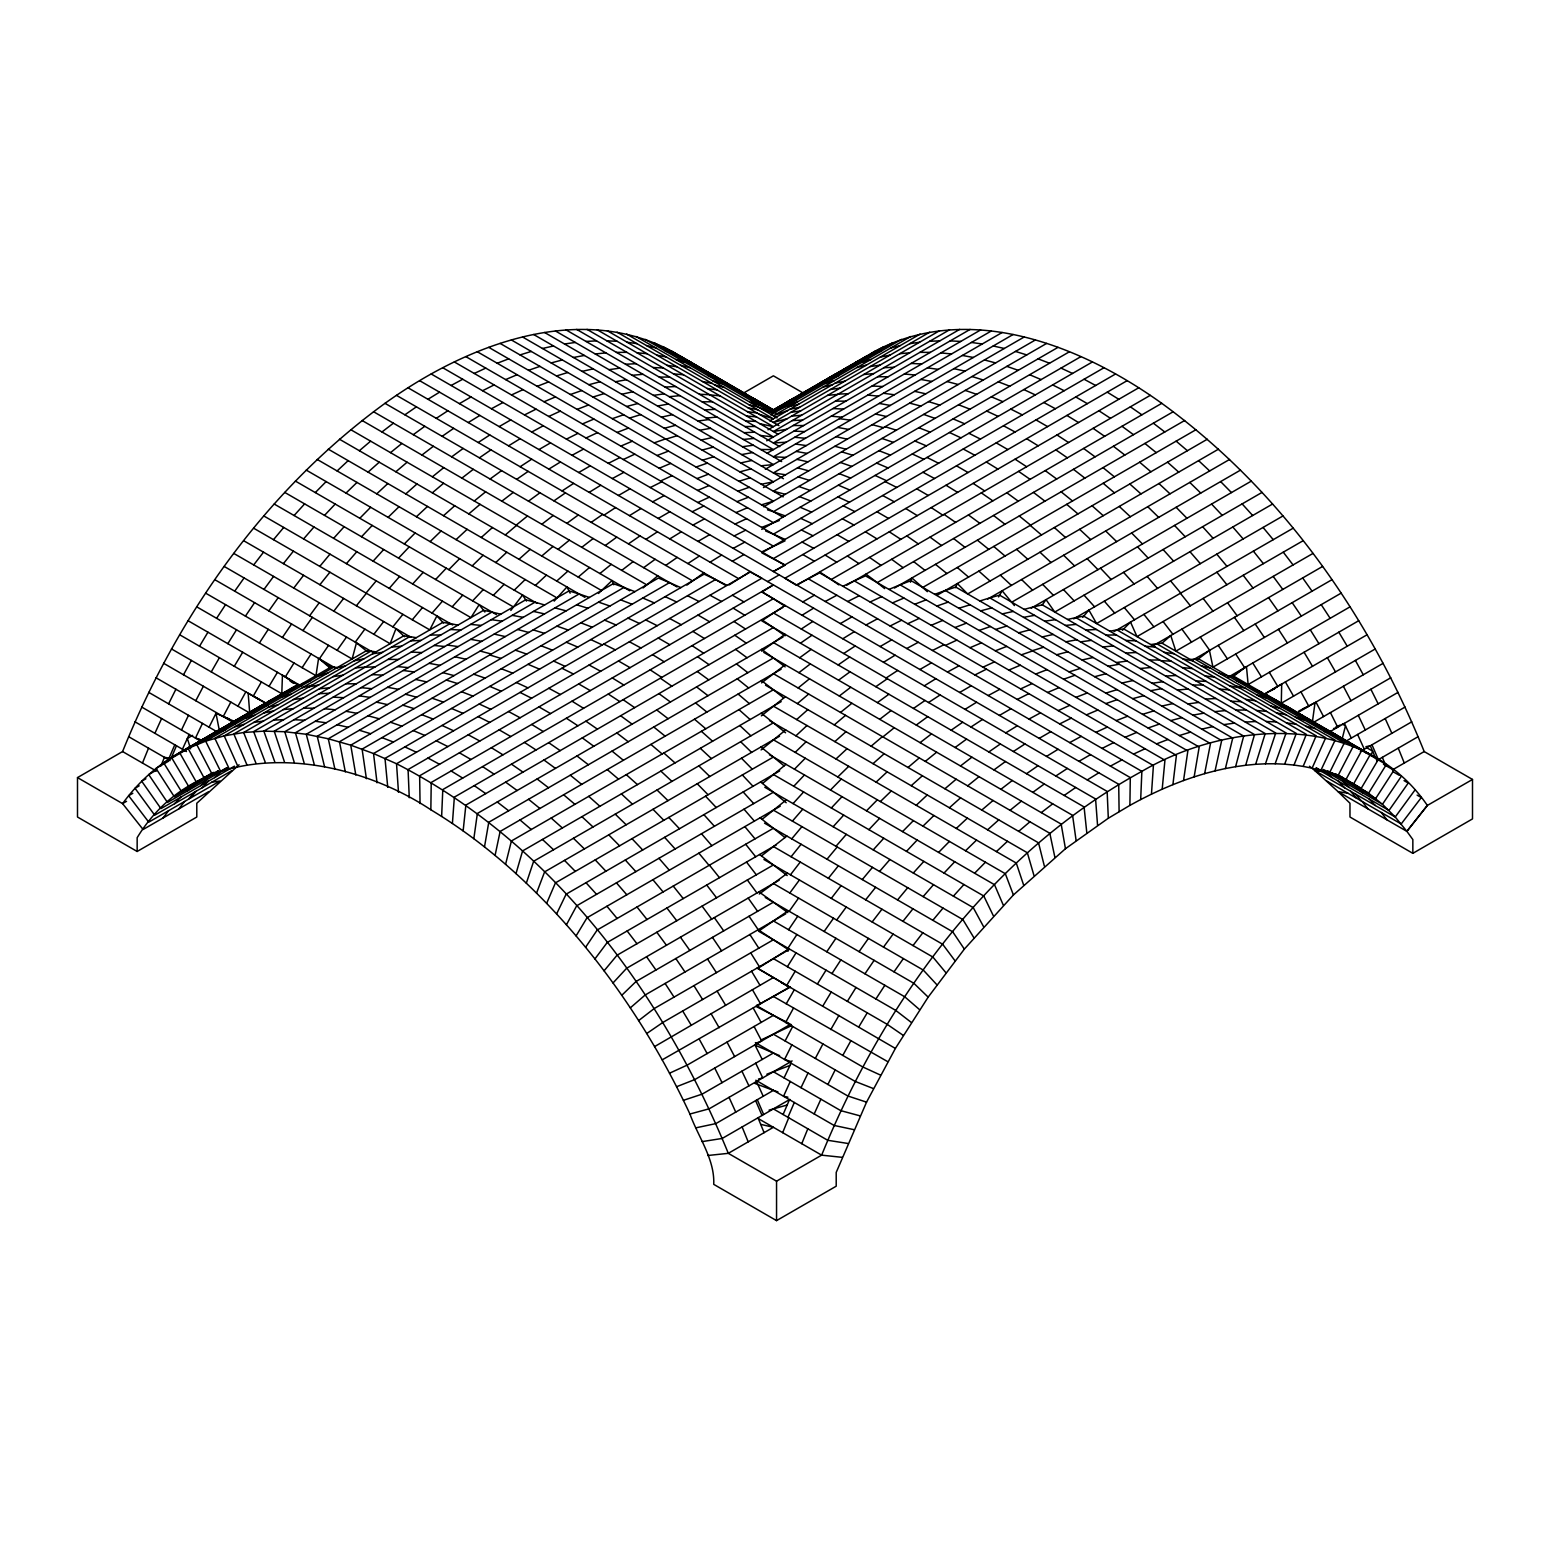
<?xml version="1.0" encoding="UTF-8"?>
<svg xmlns="http://www.w3.org/2000/svg" width="1550" height="1550" viewBox="0 0 1550 1550"><rect width="100%" height="100%" fill="white"/><g stroke="black" fill="none" stroke-linecap="round" stroke-linejoin="round"><path stroke-width="1.5" d="M430.842 809.778L431.229 782.459L773.392 584.912L761.806 592.023L1107.146 791.411L1108.308 818.245L1065.451 848.722L1013.409 894.97L964.352 949.104L928.159 997.134L895.377 1048.439L866.547 1102.147L836.206 1172.42L836.206 1186.196L776.55 1220.625L713.736 1184.355C714.841 1159.09 698.275 1137.138 689.924 1114.024C681.341 1095.618 672.08 1077.56 662.179 1059.851C642.339 1024.589 619.884 990.779 594.929 958.927C548.991 900.686 494.644 848.141 430.842 809.778C342.453 751.111 200.434 733.673 137.156 837.697L137.156 851.473L77.5 817.024L77.5 777.596L122.586 751.556C177.436 615.486 265.554 490.071 385.001 403.329C464.942 345.941 576.929 301.165 671.247 350.92L774.845 410.75M1108.308 818.245L1129.892 805.38L1130.299 777.596L431.229 373.996M1129.892 805.38L1140.684 799.548L1141.866 771.357C1229.944 719.646 1363.671 711.993 1427.356 805.438L1406.896 831.362L1412.844 839.558L1412.844 853.333L1472.5 818.904L1472.5 779.456L1424.198 751.556C1369.328 615.486 1281.23 490.071 1161.764 403.329C1081.822 345.941 969.835 301.165 875.537 350.92L773.392 409.897L789.57 401.101M441.634 816.404L442.796 789.57L773.392 598.707L784.978 606.244M1140.684 799.548L1151.456 794.162L1153.413 765.564L819.621 572.861L796.545 584.912M452.406 823.457L454.363 797.126L782.905 607.445M1151.456 794.162L1162.19 789.183L1164.941 760.236L854.263 580.863L842.871 586.268M463.14 830.877L465.872 805.089L773.392 627.556L785.036 635.849M1162.19 789.183L1172.904 784.649L1176.411 755.354L865.559 575.883L854.263 580.863M473.835 838.686L477.361 813.479L783.041 636.992M1172.904 784.649L1183.541 780.541L1187.842 750.956L900.066 584.815L888.983 589.407M1183.541 780.541L1194.139 776.879L1199.196 747.023L910.993 580.63L900.066 584.815M484.491 846.881L488.773 822.256L773.392 657.956L785.153 666.887M1194.139 776.879L1204.641 773.644L1210.473 743.574L945.326 590.492L934.708 594.328M495.07 855.445L500.127 831.439L781.103 669.232M1204.641 773.644L1215.064 770.873L1221.652 740.59L955.73 587.062L945.326 590.492M1215.064 770.873L1225.391 768.548L1232.715 738.11L989.83 597.874L979.852 600.993M505.571 864.357L511.403 840.991L773.392 689.75L783.622 697.887M1341.99 739.563L1345.478 725.846L1342.358 724.044M1225.391 768.548L1235.602 766.688L1243.681 736.095L999.576 595.161L989.83 597.874M1235.602 766.688L1245.696 765.274L1254.512 734.584L1033.404 606.922L1024.201 609.382M515.995 873.619L522.583 850.931L781.181 701.627M1245.696 765.274L1255.655 764.305L1265.207 733.557L1042.317 604.868L1033.404 606.922M1255.655 764.305L1265.478 763.801L1275.728 733.014L1075.855 617.617L1067.601 619.458M526.322 883.209L533.665 861.238L773.392 722.823L785.559 732.782M910.47 582.219L911.904 577.976L927.365 591.674M1265.478 763.801L1275.146 763.762L1286.112 732.976L1083.76 616.144L1075.855 617.617M1370.994 755.431L1372.603 751.13L1367.042 747.914M1275.146 763.762L1284.659 764.189L1296.304 733.421L1116.988 629.881L1109.858 631.218M536.533 893.129L544.612 871.875L779.553 736.231M1284.659 764.189L1293.979 765.061L1306.321 734.351L1123.731 628.951L1116.988 629.881M142.464 763.046L148.529 748.146M160.968 765.836L164.436 757.33L168.892 758.047M782.673 1132.663L788.737 1117.783M801.757 1143.687L807.821 1128.788M1293.979 765.061L1303.143 766.398L1316.124 735.785L1156.629 643.696L1150.817 644.567M168.407 759.636L174.782 744.794M171.004 758.493L176.468 745.763M546.627 903.379L555.442 882.861L773.392 757.039L784.067 765.855M783.099 1114.508L789.473 1099.686M787.942 1117.317L794.317 1102.476M788.001 951.235L789.066 948.813L757.698 968.479L895.377 1048.439M1303.143 766.398L1312.094 768.18L1325.734 737.703L1162.035 643.192L1156.629 643.696M154.903 733.305L161.607 718.541M182.454 749.212L189.158 734.448M790.248 1081.474L783.544 1096.257L787.923 1097.187M814.196 1113.946L820.899 1099.183M955.439 587.721L957.357 583.536L967.684 593.96L1218.474 449.171M181.486 730.011L188.48 715.325M202.469 723.385L195.455 738.091L199.737 739.234M784.048 1077.909L791.042 1063.203M801.001 1087.693L808.015 1073.007M556.605 913.919L566.137 894.176L779.689 770.893M168.601 703.836L175.906 689.246M209.056 727.202L216.361 712.613M791.856 1044.874L784.552 1059.464L790.81 1061.517M827.894 1084.477L835.198 1069.888M195.784 700.736L203.379 686.262M230.814 702.092L223.219 716.565L229.322 718.967M785.094 1040.961L792.689 1026.487M815.319 1058.418L822.914 1043.944M566.428 924.769L576.678 905.801L773.392 792.224L786.199 802.745M183.501 674.773L191.367 660.436M237.964 706.219L245.83 691.862M793.523 1008.081L785.637 1022.419L791.566 1025.151M842.793 1055.414L850.679 1041.077M1335.325 773.799L1353.634 783.854L1370.297 754.521L1264.316 693.877M211.265 671.906L219.403 657.704M261.388 681.942L253.231 696.144L258.966 699.186M786.218 1003.857L794.356 989.656M830.781 1029.587L838.938 1015.386M998.549 596.924L1002.133 590.763L1014.417 605.566M199.524 646.234L207.952 632.187M234.282 666.287L242.691 652.259M269.022 686.359L277.45 672.312M795.208 971.23L786.78 985.277L790.5 987.524M822.798 1006.066L831.226 992.039M858.816 1026.875L867.244 1012.828M576.096 935.89L587.043 917.736L780.231 806.194M227.831 643.657L236.511 629.804M293.996 662.993L285.336 676.866L294.267 683.007M787.381 966.716L796.041 952.863M817.373 984.037L826.034 970.164M847.366 1001.358L856.026 987.486M216.612 618.314L225.544 604.655M259.373 642.998L268.286 629.339M302.114 667.682L311.046 654.023M787.962 948.193L796.894 934.514M831.943 973.574L840.875 959.896M875.924 998.956L884.837 985.296M585.59 947.283L597.234 929.961L773.392 828.262L784.998 837.562M1401.219 776.434L1382.464 804.295L1395.233 817.005L1406.838 831.323L1427.356 805.438L1472.5 779.456M245.423 616.125L254.588 602.659M282.41 637.476L291.574 624.011M328.542 645.362L319.377 658.827L329.317 667.43M788.582 929.709L797.727 916.244M826.77 951.758L835.934 938.292M864.958 973.807L874.123 960.341M1042.065 605.217L1046.037 599.637L1054.775 612.056L1262.029 492.416M234.709 591.189L244.086 577.937M268.847 610.894L278.225 597.641M302.967 630.598L312.364 617.346M337.106 650.303L346.502 637.069M789.183 911.303L798.579 898.07M824.116 931.492L833.512 918.239M859.068 951.661L868.446 938.409M894.001 971.831L903.379 958.578M510.822 610.448L522.563 594.987L526.496 601.09M1414.918 790.074L1395.233 817.005L1314.846 770.602L1309.498 766.243M263.984 589.426L273.575 576.406M309.632 615.776L319.222 602.756M355.279 642.126L364.87 629.126M789.803 893.013L799.413 879.993M836.651 920.061L846.261 907.041M883.5 947.108L893.11 934.088M594.929 958.927L607.251 942.458L776.337 844.847M163.002 818.012L168.64 810.669M178.909 808.829L184.547 801.486M253.696 564.936L263.519 552.168M293.764 588.051L303.567 575.302M333.812 611.184L343.616 598.416M373.86 634.299L383.683 621.55M790.442 874.82L800.246 862.052M831.284 898.399L841.107 885.631M872.146 921.979L881.95 909.23M912.989 945.577L922.812 932.809M757.233 1004.962L756.051 1006.454L788.795 1023.213M283.398 563.638L293.415 551.141M319.881 584.718L329.898 572.221M356.384 605.779L366.381 593.282M392.867 626.859L402.884 614.362M791.081 856.762L801.098 844.266M828.359 878.288L838.376 865.791M865.636 899.814L875.653 887.317M902.933 921.339L912.931 908.823M604.074 970.823L617.074 955.207L773.392 864.958L787.187 875.556M273.517 539.671L283.728 527.446M319.784 566.37L329.976 554.144M366.032 593.069L376.224 580.863M412.281 619.787L422.472 607.561M791.721 838.86L801.931 826.634M827.002 859.223L837.194 846.998M862.265 879.586L872.476 867.361M897.547 899.949L907.738 887.724M932.829 920.312L943.02 908.087M1082.772 617.346L1088.875 610.08L1096.586 623.546L1282.935 515.976M188.519 799.18L194.467 792.224M190.204 798.211L196.153 791.236M554.164 601.109L566.932 586.946L570.148 593.166M303.606 538.935L313.972 527M346.425 563.658L356.791 551.722M389.244 588.38L399.609 576.445M432.062 613.102L442.428 601.167M792.399 821.132L802.764 809.197M835.973 846.281L846.339 834.365M879.548 871.449L889.933 859.514M923.141 896.617L933.507 884.682M294.093 515.511L304.633 503.886M333.618 538.334L344.158 526.709M373.143 561.158L383.683 549.533M412.668 583.982L423.208 572.357M452.193 606.806L462.733 595.161M793.058 803.597L803.597 791.972M833.144 826.731L843.684 815.106M873.231 849.884L883.771 838.24M913.299 873.018L923.839 861.393M953.386 896.152L963.926 884.527M613.025 982.952L626.665 968.227L779.127 880.206M324.512 515.375L335.207 504.06M361.537 536.746L372.233 525.431M398.563 558.116L409.258 546.801M435.589 579.506L446.284 568.191M472.614 600.877L483.309 589.562M793.755 786.276L804.45 774.961M831.323 807.976L842.018 796.661M868.891 829.657L879.586 818.361M906.479 851.357L917.154 840.042M944.047 873.057L954.722 861.742M174.588 803.694L180.827 797.126M202.139 787.788L208.378 781.239M1122.433 630.269L1130.512 622.073L1137.003 636.604L1303.143 540.698M315.309 492.571L326.139 481.585M359.813 518.262L370.644 507.276M404.317 543.953L415.148 532.967M448.822 569.644L459.633 558.659M493.307 595.336L504.137 584.35M794.452 769.207L805.283 758.221M830.49 789.996L841.321 779.011M866.508 810.805L877.339 799.819M902.546 831.614L913.376 820.628M938.583 852.423L949.414 841.437M974.621 873.212L985.432 862.226M598.474 593.456L612.056 580.533L613.742 584.757M239.049 764.789L196.792 803.249L196.792 817.024L137.156 851.473M346.037 493.074L356.984 482.418M388.081 517.351L399.048 506.695M430.125 541.628L441.091 530.972M472.188 565.905L483.135 555.249M514.232 590.182L525.198 579.545M795.169 752.37L806.136 741.733M837.775 776.976L848.722 766.32M880.361 801.563L891.327 790.926M922.967 826.15L933.914 815.513M965.553 850.756L976.519 840.1M621.783 995.294L636.062 981.479L773.392 902.197L787.826 912.601M200.725 785.656L207.235 779.495M214.636 777.616L221.166 771.454M337.106 470.948L348.169 460.641M376.766 493.83L387.829 483.542M416.407 516.731L427.49 506.443M456.068 539.632L467.151 529.325M495.729 562.514L506.792 552.226M535.389 585.416L546.452 575.127M795.886 735.824L806.969 725.536M835.993 758.977L847.075 748.689M876.099 782.13L887.162 771.822M916.205 805.283L927.268 794.976M956.292 828.436L967.374 818.129M996.398 851.589L1007.481 841.282M368.067 472.13L379.246 462.191M405.79 493.907L416.969 483.968M443.532 515.685L454.712 505.765M481.256 537.482L492.435 527.542M518.998 559.259L530.178 549.339M556.721 581.056L567.901 571.117M796.642 719.568L807.821 709.629M834.83 741.617L846.009 731.678M873.018 763.666L884.197 753.726M911.206 785.714L922.386 775.775M949.394 807.763L960.574 797.824M987.583 829.812L998.762 819.873M1161.764 643.444L1170.754 635.558L1175.849 651.155L1322.557 566.467M630.327 1007.849L645.226 994.945L785.85 913.744M643.056 587.954L657.781 575.825M359.368 450.721L370.624 441.149M395.831 471.781L407.108 462.21M432.314 492.842L443.591 483.271M468.798 513.903L480.074 504.331M505.281 534.963L516.557 525.392M541.764 556.024L553.021 546.452M578.227 577.084L589.504 567.513M797.378 703.603L808.654 694.051M834.268 724.896L845.544 715.344M871.139 746.189L882.415 736.618M908.009 767.482L919.286 757.911M944.899 788.776L956.176 779.204M981.77 810.069L993.046 800.498M1018.66 831.362L1029.936 821.791M187.356 790.965L194.176 785.23M762.561 783.447L786.024 764.324M761.089 749.929L785.695 729.934M762.212 819.233L786.412 799.761M390.522 452.639L401.876 443.455M432.392 476.819L443.746 467.635M474.281 500.999L485.634 491.815M516.15 525.159L527.504 515.995M558.039 549.339L569.393 540.175M599.908 573.519L611.262 564.355M761.341 715.868L785.424 696.706M798.134 687.967L809.488 678.803M840.526 712.438L851.88 703.274M882.899 736.909L894.253 727.725M925.292 761.379L936.646 752.196M967.665 785.85L979.019 776.666M1010.038 810.321L1021.392 801.137M761.554 855.833L786.896 836.07M761.534 682.911L785.23 664.795M638.639 1020.597L654.139 1008.604L773.392 939.765L788.621 949.84L662.819 1022.477L646.738 1033.521M1234.304 675.684L1244.65 667.682L1235.718 654.023M381.978 431.966L393.409 423.189M421.949 455.041L433.361 446.264M461.9 478.117L473.312 469.321M501.851 501.173L513.283 492.396M541.803 524.249L553.234 515.472M581.773 547.324L593.185 538.528M621.724 570.381L633.156 561.604M798.909 672.681L810.34 663.904M839.306 696.008L850.737 687.231M879.702 719.336L891.114 710.539M920.099 742.644L931.511 733.867M960.496 765.971L971.908 757.194M1000.893 789.299L1012.305 780.502M1041.29 812.607L1052.702 803.83M1198.363 658.924L1209.446 650.438L1212.952 667.159L1341.099 593.166M300.293 684.732L297.464 684.674L179.645 752.699C157.093 765.099 137.698 782.847 122.586 803.617L143.104 829.502L208.727 791.624M224.983 728.287L228.78 725.439M214.055 773.76L217.581 771.086M786.741 403.969L792.438 399.687M815.939 386.783L819.737 383.916M853.798 365.238L875.537 350.92M686.863 585.106L703.894 572.822M759.268 894.04L787.497 873.115M761.67 651.194L785.094 634.318M413.288 434.678L424.778 426.289M451.689 456.843L463.159 448.454M490.071 479.008L501.561 470.619M528.472 501.173L539.962 492.784M566.874 523.338L578.344 514.949M605.275 545.503L616.745 537.133M643.657 567.668L655.146 559.298M799.684 657.762L811.154 649.373M838.55 680.179L850.02 671.809M877.397 702.615L888.867 694.245M916.244 725.051L927.733 716.662M955.11 747.488L966.58 739.098M993.957 769.924L1005.446 761.534M1032.823 792.36L1044.293 783.971M404.879 414.799L416.407 406.836M442.137 436.325L453.666 428.343M479.415 457.831L490.924 449.868M516.673 479.338L528.182 471.374M553.931 500.863L565.459 492.881M591.189 522.369L602.717 514.406M628.447 543.876L639.976 535.913M665.706 565.401L677.234 557.419M800.459 643.192L811.987 635.229M838.143 664.95L849.652 656.967M875.808 686.689L887.336 678.726M913.493 708.447L925.001 700.484M951.158 730.205L962.686 722.222M988.842 751.944L1000.351 743.981M788.214 910.741L758.57 931.201L895.803 1010.445L911.303 1022.438M1026.507 773.702L1038.035 765.719M1064.191 795.441L1075.7 787.477M784.998 605.43L761.767 620.852L1084.07 806.93L1086.802 832.718M1232.444 676.052L1246.471 666.636L1248.138 684.538L1358.711 620.717M183.501 751.246L191.367 745.996M245.636 714.686L237.751 719.936L266.445 703.351M201.248 779.902L206.751 776.24M785.366 403.775L793.232 398.524M839.616 372.446L847.501 367.195M729.062 584.97L750.219 571.543M436.286 418.326L447.853 410.769M478.214 442.525L489.781 434.969M520.141 466.724L531.708 459.188M562.069 490.943L573.616 483.387M603.996 515.143L615.544 507.586M645.924 539.342L657.471 531.805M687.851 563.561L699.399 556.004M801.253 629.029L812.801 621.472M843.684 653.519L855.232 645.962M886.096 678.009L897.663 670.472M928.528 702.518L940.094 694.962M970.959 727.008L982.526 719.452M1013.39 751.498L1024.938 743.961M1055.821 776.007L1067.369 768.451M790.713 399.978L775.31 409.491L859.494 360.976M427.955 399.28L439.541 392.169M468.274 422.549L479.841 415.439M508.574 445.819L520.141 438.708M548.874 469.088L560.441 461.978M589.174 492.358L600.741 485.247M629.474 515.627L641.041 508.516M669.774 538.896L681.341 531.786M710.074 562.166L721.661 555.055M802.028 615.253L813.595 608.143M842.774 638.774L854.341 631.664M883.519 662.296L895.106 655.185M924.265 685.836L935.851 678.706M965.011 709.357L976.597 702.227M1005.756 732.879L1017.343 725.768M1046.502 756.4L1058.088 749.289M1087.267 779.921L1098.834 772.811M654.584 1046.599L773.392 977.546L789.57 987.118L662.179 1059.851M1272.182 689.711L1277.743 686.359L1269.314 672.312M1263.463 694.846L1281.695 684.073L1281.288 703.216L1375.276 648.946M211.265 734.526L219.403 729.74M252.941 710.442L261.097 705.657M785.928 402.748L794.065 397.963M827.603 378.665L835.76 373.879M459.42 403.639L470.987 396.955M499.177 426.599L510.764 419.914M538.954 449.558L550.521 442.874M578.712 472.517L590.298 465.833M742.644 393.564L773.392 375.817L804.121 393.564M192.626 735.378L187.356 738.439L190.592 748.805M618.469 495.477L630.056 488.793M773.605 409.839L867.38 355.706M298.627 684.538L179.645 752.699L196.307 782.033M770.583 412.067L883.946 346.599M161.743 763.917L235.658 721.137M892.626 342.763L773.392 411.603L797.688 401.76M168.582 761.186L156.027 768.432L174.278 796.719L218.376 771.241M337.319 667.546L333.812 667.159L205.666 741.152L188.054 748.379L204.154 778.003L214.094 772.268M770.776 414.896L901.538 339.392M156.666 770.001L148.722 774.593L167.477 802.454L227.714 767.676M910.702 336.505L773.392 415.787L787.826 410.459M145.894 778.798L141.709 781.2L160.948 808.616L234.476 766.165M376.03 651.852L370.915 651.155L224.208 735.863L205.666 741.152L220.565 771.28L226.843 767.657M769.73 420.922L920.099 334.103M139.209 785.831L135.024 788.252L154.709 815.184L231.919 770.602M929.709 332.184L773.392 422.433L787.187 418.694M132.816 793.309L128.631 795.712L148.761 822.139L220.023 781.006L211.827 782.188M416.272 637.689L409.762 636.604L243.641 732.511L224.208 735.863L237.847 766.339M767.986 429.776L939.513 330.751M126.557 801.311L122.586 803.617L77.5 777.596M949.53 329.821L773.392 431.52L786.644 429.292M457.889 625.134L450.178 623.546L263.849 731.135L243.641 732.511L255.963 763.22M766.688 440.82L959.721 329.375M970.087 329.414L773.392 442.99L786.199 442.196M212.757 772.597L188.713 786.489L171.488 757.485L265.069 703.371M213.764 772.675L181.369 791.391L163.622 762.736M500.747 614.207L491.989 612.056L284.754 731.716L263.849 731.135L274.796 761.941M766.901 453.356L980.627 329.956M218.531 770.796L212.234 774.419L196.734 744.523L330.809 667.12L333.812 667.159M658.246 518.436L669.813 511.752M991.322 330.983L773.392 456.804L785.85 457.386M544.631 604.965L535.021 602.194L306.261 734.254L284.754 731.716L294.287 762.484M765.332 469.224L1002.153 332.494M1013.099 334.509L773.392 472.905L785.559 474.765M589.407 597.447L579.099 593.96L328.29 738.769L306.261 734.254L314.34 764.847M763.452 487.533L1024.182 336.989M1035.361 339.973L773.392 491.214L785.327 494.295M698.004 541.396L709.59 534.711M634.861 591.654L623.991 587.431L350.746 745.182L328.29 738.769L334.877 769.033M763.685 506.792L1046.638 343.422M767.502 509.834L773.392 511.674L1057.991 347.355M680.799 587.624L669.542 582.626L373.531 753.533L350.746 745.182L355.822 775.039M761.728 529.403L1069.403 351.772M765.623 530.991L773.392 534.169L1080.892 356.636M732.375 561.236L743.961 554.551M727.047 585.377L715.558 579.545L396.529 763.743L373.531 753.533L377.037 782.808M1092.401 361.964L761.786 552.846L784.978 564.859M773.392 558.62L1103.968 367.757M1115.535 373.996L773.392 571.543L784.959 565.304L442.796 367.757M767.599 581.579L779.185 574.895M1127.121 380.68L784.959 578.227L796.526 585.357L1138.688 387.81M819.717 571.969L831.207 579.545L1150.236 395.366M802.822 601.904L814.389 595.219M846.688 585.241L1161.764 403.329M865.966 574.101L877.222 582.626L1173.234 411.719M894.466 588.031L1184.665 420.496M840.352 623.584L851.938 616.9M922.773 587.431L1196.019 429.679M937.595 594.948L1207.295 439.231M880.129 646.544L891.696 639.859M987.66 599.114L1229.557 459.459M1011.743 602.194L1240.504 470.115M919.886 669.503L931.472 662.819M1031.215 608.181L1251.334 481.101M1073.666 618.876L1272.55 504.041M959.663 692.462L971.23 685.778M1114.14 631.528L1293.126 528.201M999.421 715.422L1011.007 708.738M1153.045 645.769L1312.947 553.447M1039.178 738.381L1050.764 731.678M1192.996 659.932L1331.954 579.7M1078.955 761.321L1090.522 754.637M1228.259 677.156L1350.031 606.844M1261.487 695.737L1367.119 634.744M1271.291 690.544L1275.379 688.181M773.392 1015.347L687.27 1065.063L669.523 1073.22M1296.594 713.271L1383.162 663.303M790.713 1024.201L694.865 1079.536L676.594 1086.724M1390.757 677.776L1312.23 723.114L1315.039 702.615L1298.706 711.121M779.631 1055.647L773.392 1053.012L702.169 1094.126L683.414 1100.326M1329.474 731.968L1398.042 692.366M792.127 1060.936L709.164 1108.812L689.924 1114.024M1345.032 741.714L1405.056 707.052M777.945 1091.878L773.392 1090.386L715.868 1123.595L696.183 1127.78M1360.358 751.498L1411.74 721.835M789.861 1099.396L722.242 1138.436L702.131 1141.614M1376.594 760.663L1418.134 736.676M1392.384 769.924L1424.198 751.556M707.769 1155.506L728.306 1153.336L776.55 1181.178L821.636 1155.157L842.173 1157.327M451.108 385.485L462.694 379.246M491.408 408.754L502.994 402.516M531.727 432.024L543.294 425.785M572.028 455.293L583.594 449.054M612.327 478.562L623.894 472.324M652.627 501.832L664.194 495.574M692.928 525.101L704.494 518.843M733.227 548.371L744.794 542.113M825.239 601.477L836.826 595.239M865.985 624.999L877.552 618.76M906.731 648.52L918.298 642.281M947.457 672.041L959.024 665.803M988.202 695.562L999.769 689.324M1028.929 719.084L1040.515 712.845M1069.674 742.605L1081.241 736.366M1110.401 766.126L1121.987 759.887M756.729 1005.892L760.566 1003.857L752.409 989.656M855.639 362.409L864.067 358.089M821.074 382.366L829.502 378.045M786.509 402.322L794.937 398.001M268.654 701.298L277.082 696.977M242.517 716.933L234.089 721.254L215.993 713.31L219.499 731.232M199.524 741.21L207.952 736.889M482.573 390.716L494.121 384.923M524.501 414.935L536.048 409.142M566.428 439.134L577.976 433.341M608.356 463.334L619.903 457.541M650.283 487.552L661.831 481.759M692.211 511.752L703.758 505.959M734.138 535.951L745.686 530.158M847.676 601.516L859.243 595.723M890.087 626.006L901.635 620.213M932.48 650.477L944.047 644.684M974.892 674.967L986.439 669.174M1017.284 699.438L1028.851 693.644M1059.696 723.928L1071.244 718.134M1102.108 748.398L1113.656 742.605M761.767 551.916L784.998 540.873L465.872 356.636M761.379 1039.817L791.372 1025.732M474.242 373.453L485.77 368.106M511.5 394.959L523.028 389.631M548.758 416.466L560.286 411.137M586.016 437.991L597.544 432.644M623.274 459.498L634.803 454.169M660.552 481.004L672.061 475.676M697.81 502.529L709.319 497.182M735.068 524.036L746.577 518.708M870.092 602.001L881.621 596.653M907.738 623.72L919.247 618.392M945.364 645.459L956.893 640.111M982.991 667.178L994.519 661.85M1020.636 688.898L1032.164 683.569M1058.263 710.636L1069.791 705.308M1095.908 732.356L1107.417 727.028M1133.534 754.094L1145.062 748.747M1302.891 708.931L1308.82 706.219L1300.934 691.862M1335.829 727.028L1340.188 725.032M844.188 369.559L852.849 365.722M787.148 402.496L795.828 398.641M284.851 692.482L293.531 688.646M227.831 725.419L236.511 721.564M505.649 379.595L517.119 374.713M544.05 401.76L555.52 396.897M582.432 423.925L593.921 419.062M620.833 446.09L632.303 441.227M659.234 468.255L670.704 463.392M697.616 490.439L709.106 485.557M736.018 512.604L747.488 507.722M892.451 602.911L903.921 598.048M931.24 625.309L942.71 620.426M970.029 647.706L981.499 642.824M1008.817 670.104L1020.288 665.221M1047.606 692.482L1059.076 687.619M1086.395 714.879L1097.865 710.016M1125.184 737.277L1136.654 732.414M761.67 527.407L779.243 520.548M755.586 1043.363L761.67 1040.961L754.075 1026.487M497.24 363.243L508.671 358.844M537.191 386.318L548.623 381.901M577.162 409.374L588.574 404.976M617.113 432.45L628.525 428.052M657.064 455.526L668.496 451.108M697.016 478.582L708.447 474.184M736.986 501.658L748.398 497.259M914.713 604.268L926.125 599.85M955.013 627.537L966.425 623.139M995.313 650.806L1006.744 646.408M1035.613 674.076L1047.044 669.678M1075.933 697.345L1087.344 692.947M1116.233 720.614L1127.664 716.216M1156.533 743.884L1167.964 739.486M766.863 1074.189L789.977 1065.431M872.747 354.233L881.659 350.881M830.277 378.762L839.209 375.391M787.826 403.271L796.739 399.9M301.533 684.015L310.465 680.644M259.082 708.544L267.995 705.173M216.612 733.053L225.544 729.682M528.55 370.314L539.904 366.381M570.419 394.494L581.773 390.561M612.308 418.674L623.662 414.741M654.178 442.854L665.531 438.921M696.066 467.034L707.42 463.101M737.936 491.214L749.289 487.281M936.839 606.05L948.193 602.117M979.096 630.443L990.45 626.51M1021.334 654.836L1032.688 650.903M1063.591 679.21L1074.944 675.277M1105.828 703.603L1117.182 699.67M1148.085 727.996L1159.439 724.063M1333.543 728.577L1337.708 727.202L1330.423 712.613M861.781 362.351L870.945 359.464M825.162 383.489L834.307 380.603M318.68 675.916L327.844 673.029M282.061 697.054L291.206 694.167M245.423 718.192L254.588 715.306M761.534 504.835L773.392 501.192L500.127 343.422M520.025 354.911L531.282 351.443M556.489 375.972L567.765 372.504M592.972 397.032L604.248 393.564M629.455 418.093L640.731 414.625M665.938 439.154L677.214 435.686M702.421 460.214L713.697 456.766M738.904 481.275L750.161 477.826M958.83 608.259L970.106 604.791M995.584 629.474L1006.841 626.006M1032.319 650.69L1043.596 647.222M1069.074 671.906L1080.35 668.438M1105.809 693.121L1117.085 689.653M1142.563 714.337L1153.839 710.869M1179.317 735.553L1190.594 732.084M769.071 1110.11L787.187 1105.014M758.454 1079.052L762.736 1077.909L755.722 1063.203M551.18 362.933L562.359 359.949M588.903 384.71L600.083 381.746M626.646 406.488L637.825 403.523M664.369 428.284L675.548 425.301M702.092 450.062L713.271 447.097M739.834 471.859L751.014 468.875M980.627 610.874L991.806 607.891M1018.641 632.826L1029.82 629.842M1056.654 654.759L1067.834 651.794M1094.668 676.711L1105.848 673.746M1132.682 698.663L1143.861 695.679M1170.696 720.614L1181.875 717.631M890.824 347.975L900.221 345.573M856.976 367.524L866.353 365.122M823.108 387.074L832.505 384.671M789.26 406.623L798.657 404.221M336.272 668.147L345.65 665.744M302.405 687.696L311.802 685.294M268.557 707.246L277.954 704.843M234.709 726.795L244.086 724.393M542.461 348.479L553.544 345.979M582.122 371.361L593.204 368.881M621.783 394.262L632.865 391.762M661.443 417.163L672.506 414.664M701.084 440.045L712.167 437.565M740.745 462.946L751.827 460.447M1002.23 613.916L1013.293 611.417M1042.123 636.953L1053.206 634.454M1082.036 659.99L1093.118 657.491M1121.948 683.027L1133.031 680.547M1161.861 706.064L1172.924 703.584M1201.773 729.12L1212.836 726.621M1365.918 746.693L1370.297 745.763L1375.858 758.706M761.341 484.259L773.392 481.798L522.583 336.989M880.322 357.062L889.933 355.144M835.179 383.121L844.789 381.203M790.016 409.2L799.626 407.282M354.291 660.765L363.882 658.847M309.128 686.844L318.738 684.926M263.984 712.903L273.575 710.985M573.423 357.469L584.389 355.454M615.486 381.746L626.433 379.731M657.529 406.022L668.496 404.007M699.592 430.299L710.539 428.284M741.636 454.576L752.602 452.561M1023.581 617.346L1034.528 615.35M1065.916 641.797L1076.882 639.782M1108.269 666.248L1119.216 664.233M1150.604 690.699L1161.57 688.684M1192.957 715.151L1203.924 713.136M909.811 343.654L919.634 342.24M870.151 366.575L879.954 365.141M830.471 389.476L840.294 388.043M790.81 412.377L800.614 410.944M372.717 653.751L382.521 652.337M333.037 676.653L342.86 675.238M293.376 699.573L303.18 698.139M253.696 722.474L263.519 721.041M564.51 343.984L575.341 342.453M608.995 369.675L619.826 368.144M653.499 395.366L664.33 393.836M698.004 421.038L708.834 419.527M742.489 446.729L753.319 445.218M1044.661 621.182L1055.492 619.671M1080.486 641.874L1091.316 640.363M1116.31 662.567L1127.141 661.036M1152.134 683.24L1162.965 681.729M1187.978 703.933L1198.789 702.421M1223.803 724.625L1234.633 723.094M1190.303 659.506L1198.499 658.827L1344.276 742.993L1329.377 773.101L1312.094 768.18M1323.099 769.478L1345.788 779.844L1361.888 750.2L1232.909 675.742L1228.181 675.955L1218.92 673.029M761.089 465.794L773.392 464.574L544.612 332.494M595.219 353.942L605.895 352.916M632.245 375.313L642.921 374.286M669.271 396.684L679.966 395.657M706.296 418.074L716.991 417.047M743.322 439.444L754.017 438.418M1065.451 625.425L1076.126 624.398M1102.767 646.97L1113.462 645.943M1140.103 668.515L1150.778 667.488M1177.419 690.06L1188.114 689.033M1214.754 711.624L1225.43 710.597M899.756 353.71L909.753 352.78M863.699 374.519L873.716 373.589M827.642 395.347L837.659 394.397M791.604 416.156L801.602 415.226M391.549 647.125L401.566 646.176M355.493 667.934L365.509 667.004M319.455 688.743L329.452 687.812M283.398 709.571L293.415 708.621M586.016 341.426L596.556 340.884M625.541 364.25L636.081 363.707M665.066 387.074L675.606 386.531M704.591 409.897L715.131 409.355M744.136 432.702L754.656 432.179M1085.911 630.036L1096.451 629.494M1125.765 653.054L1136.305 652.511M1165.619 676.052L1176.14 675.509M1205.474 699.069L1215.994 698.527M1245.309 722.067L1255.849 721.525M929.651 341.291L939.842 340.845M883.887 367.699L894.098 367.253M838.143 394.126L848.334 393.681M792.399 420.534L802.59 420.089M410.769 640.867L420.961 640.421M365.025 667.275L375.216 666.829M319.281 693.683L329.472 693.238M273.517 720.111L283.728 719.665M616.435 352.373L626.801 352.334M659.254 377.096L669.639 377.057M702.072 401.818L712.458 401.779M744.891 426.541L755.276 426.502M1106.022 635.035L1116.407 634.996M1149.344 660.048L1159.71 659.99M1192.647 685.042L1203.033 685.003M1235.97 710.055L1246.336 710.016M919.964 352.334L930.329 352.373M877.707 376.728L888.072 376.766M835.45 401.121L845.816 401.159M793.193 425.514L803.578 425.552M430.358 634.996L440.743 635.035M388.12 659.389L398.486 659.428M345.863 683.783L356.229 683.821M303.606 708.176L313.972 708.214M760.759 449.5L773.392 449.597L566.137 329.956M606.922 340.845L617.132 341.291M653.17 367.544L663.381 367.989M699.438 394.262L709.629 394.707M745.686 420.961L755.877 421.406M1125.804 640.421L1135.995 640.867M1160.911 660.688L1171.103 661.133M1196.019 680.954L1206.21 681.399M1231.126 701.22L1241.317 701.666M1266.214 721.486L1276.425 721.932M950.208 340.884L960.748 341.426M911.148 363.436L921.688 363.979M872.107 385.989L882.628 386.531M833.048 408.541L843.587 409.084M793.988 431.094L804.528 431.617M450.314 629.494L460.854 630.036M411.273 652.046L421.794 652.589M372.213 674.599L382.734 675.141M333.153 697.151L343.693 697.694M294.093 719.704L304.633 720.246M370.915 651.155L366.246 650.845L214.83 738.265L229.109 768.587M637.011 352.78L647.009 353.71M673.494 373.841L683.511 374.79M709.997 394.901L719.994 395.851M746.48 415.981L756.497 416.911M1145.198 646.176L1155.215 647.125M1182.321 667.604L1192.337 668.554M1219.424 689.033L1229.441 689.963M1256.546 710.462L1266.544 711.392M940.869 352.916L951.545 353.942M904.328 373.996L915.023 375.022M867.806 395.095L878.501 396.122M831.265 416.175L841.96 417.202M794.743 437.274L805.438 438.301M470.638 624.398L481.314 625.425M434.097 645.478L444.792 646.505M397.575 666.577L408.27 667.604M361.034 687.658L371.729 688.704M324.512 708.757L335.207 709.784M760.352 435.453L773.392 436.945L587.043 329.375M409.762 636.604L403.659 635.887L233.818 733.944L246.818 764.557M1298.609 713.213L1297.04 713.019L1338.444 736.909M971.443 342.453L982.274 343.984M927.442 367.854L938.273 369.365M883.461 393.254L894.292 394.766M839.461 418.655L850.291 420.166M795.479 444.056L806.291 445.567M491.292 619.671L502.103 621.182M447.291 645.071L458.122 646.583M403.291 670.472L414.121 671.983M359.309 695.873L370.14 697.384M315.309 721.273L326.139 722.784M627.13 342.24L636.953 343.654M667.197 365.354L677.001 366.788M707.246 388.488L717.069 389.922M747.294 411.603L757.117 413.036M1164.244 652.337L1174.048 653.751M1204.97 675.839L1214.793 677.273M1245.696 699.36L1255.519 700.794M1286.423 722.881L1296.246 724.296M847.831 1143.454L827.7 1140.277L773.392 1108.909M788.969 987.021L790.113 987.195L756.652 1005.679L862.672 1066.904L880.419 1075.061M450.178 623.546L442.816 622.364L253.638 731.581L265.282 762.348M1347.938 793.232L1338.038 791.624L1314.846 770.602L1321.472 771.454L1315.737 768.161M962.376 355.454L973.342 357.469M920.836 379.44L931.783 381.455M879.276 403.426L890.243 405.441M837.717 427.432L848.683 429.427M796.177 451.418L807.124 453.414M512.236 615.35L523.202 617.346M470.677 639.336L481.643 641.332M429.137 663.322L440.084 665.337M387.577 687.309L398.544 689.324M346.037 711.295L356.984 713.31M656.832 355.144L666.442 357.062M702.479 381.494L712.089 383.412M748.127 407.844L757.737 409.762M1182.882 658.847L1192.493 660.765M1229.615 685.836L1239.225 687.754M1276.367 712.826L1285.977 714.744M491.989 612.056L483.561 610.312L274.214 731.174L284.464 761.98M853.779 1129.621L834.074 1125.436L755.799 1080.234M759.868 423.712L773.392 426.676L607.251 330.751M993.221 345.979L1004.303 348.479M953.947 368.648L965.03 371.147M914.674 391.336L925.757 393.816M875.401 414.005L886.484 416.504M836.128 436.674L847.211 439.173M796.855 459.362L807.938 461.842M533.471 611.417L544.554 613.916M494.198 634.086L505.281 636.585M454.925 656.774L466.007 659.254M415.652 679.442L426.734 681.923M376.379 702.111L387.461 704.611M337.106 724.78L348.169 727.279M760.721 1124.37L773.392 1127.296L728.306 1153.336C663.012 993.686 552.769 843.529 396.529 763.743L398.486 792.321M535.021 602.194L525.683 599.811L295.43 732.743L304.246 763.433M646.563 345.573L655.941 347.975M680.683 365.296L690.079 367.699M714.821 385.001L724.218 387.403M748.96 404.705L758.357 407.108M1201.114 665.744L1210.511 668.147M1236.028 685.914L1245.425 688.316M1270.942 706.064L1280.319 708.466M1305.856 726.214L1315.233 728.616M984.424 359.949L995.604 362.933M947.031 381.532L958.21 384.516M909.656 403.116L920.836 406.081M872.282 424.7L883.461 427.664M834.908 446.284L846.087 449.248M797.514 467.848L808.693 470.832M554.958 607.891L566.137 610.874M517.584 629.474L528.763 632.458M480.19 651.058L491.369 654.042M442.816 672.642L453.995 675.606M405.441 694.226L416.621 697.19M368.067 715.809L379.246 718.774M860.018 1115.845L840.778 1110.652L773.392 1071.747M579.099 593.96L568.986 590.918L317.227 736.269L324.551 766.727M1015.482 351.443L1026.759 354.911M972.024 376.534L983.281 380.002M928.547 401.624L939.823 405.093M885.089 426.734L896.365 430.183M841.631 451.825L852.907 455.274M798.173 476.916L809.449 480.364M576.658 604.791L587.934 608.259M533.2 629.881L544.476 633.349M489.742 654.972L501.018 658.44M446.284 680.062L457.56 683.531M402.826 705.173L414.102 708.621M359.368 730.263L370.624 733.712M675.819 359.464L684.984 362.351M712.806 380.816L721.971 383.702M749.793 402.167L758.938 405.054M1257.147 695.078L1266.311 697.965M1295.354 717.146L1304.519 720.033M759.268 414.276L773.392 418.81L626.665 334.103M866.547 1102.147L847.773 1095.966L755.393 1042.627M773.392 1090.386L754.85 1083.392M1006.861 366.381L1018.214 370.314M965.262 390.406L976.616 394.339M923.645 414.431L934.999 418.364M882.028 438.456L893.381 442.389M840.429 462.481L851.783 466.414M798.812 486.506L810.166 490.439M598.571 602.117L609.925 606.05M556.954 626.142L568.308 630.075M515.356 650.167L526.709 654.1M473.738 674.192L485.092 678.125M432.121 698.217L443.474 702.15M390.522 722.242L401.876 726.175M623.991 587.431L613.296 583.653L339.469 741.733L345.301 771.822M773.392 511.674L785.153 515.879M665.105 350.881L674.037 354.233M707.846 375.546L716.778 378.917M750.607 400.229L759.539 403.601M1236.299 680.644L1245.231 684.015M1280.358 706.083L1289.271 709.454M1324.397 731.503L1333.329 734.874M1038.112 358.844L1049.524 363.243M998.336 381.804L1009.747 386.202M958.559 404.763L969.971 409.181M918.782 427.722L930.194 432.14M879.005 450.701L890.417 455.099M839.228 473.661L850.64 478.059M799.451 496.62L810.882 501.038M620.639 599.85L632.071 604.268M580.863 622.829L592.294 627.227M541.086 645.788L552.517 650.186M501.309 668.748L512.74 673.165M461.532 691.707L472.963 696.124M421.755 714.686L433.186 719.084M381.978 737.645L393.409 742.043M873.347 1088.546L855.077 1081.377L773.392 1034.199M669.542 582.626L658.401 578.053L362.099 749.115L366.401 778.701M758.57 407.224L773.392 413.385L645.226 339.392M1029.646 374.713L1041.116 379.595M991.38 396.819L1002.869 401.683M953.134 418.907L964.604 423.77M914.868 440.994L926.338 445.858M876.602 463.082L888.092 467.945M838.356 485.169L849.826 490.032M800.091 507.257L811.58 512.12M642.843 598.048L654.313 602.911M604.577 620.136L616.067 624.999M566.331 642.223L577.801 647.086M528.066 664.311L539.536 669.174M489.8 686.398L501.289 691.261M451.554 708.486L463.024 713.349M413.288 730.573L424.778 735.436M773.392 1053.012L754.656 1044.971M693.916 365.722L702.596 369.559M751.421 398.912L760.081 402.767M1253.233 688.646L1261.913 692.482M1283.342 706.025L1292.022 709.861M1313.451 723.404L1322.111 727.241M773.392 534.169L785.036 539.439M1061.014 368.106L1072.522 373.453M1023.833 389.573L1035.342 394.921M986.653 411.041L998.161 416.388M949.472 432.508L960.981 437.856M912.291 453.976L923.8 459.323M875.111 475.443L886.619 480.771M837.93 496.911L849.439 502.239M800.749 518.378L812.258 523.706M665.144 596.653L676.672 602.001M627.963 618.121L639.491 623.468M590.783 639.588L602.311 644.936M553.602 661.056L565.13 666.384M516.421 682.523L527.949 687.851M479.241 703.991L490.769 709.319M442.06 725.458L453.588 730.786M404.879 746.926L416.407 752.254M715.558 579.545L704.126 574.159L385.001 758.396L387.752 787.361M1052.644 384.923L1064.191 390.716M1010.774 409.103L1022.322 414.896M968.905 433.283L980.452 439.076M927.016 457.463L938.583 463.256M885.147 481.624L896.714 487.417M843.278 505.804L854.825 511.597M801.408 529.984L812.956 535.777M687.541 595.723L699.089 601.516M645.653 619.903L657.219 625.696M603.783 644.083L615.331 649.876M561.914 668.244L573.461 674.037M520.044 692.424L531.592 698.217M478.156 716.604L489.722 722.397M436.286 740.784L447.853 746.577M757.698 402.554L773.392 410.44L662.819 346.599M682.697 358.089L691.126 362.409M717.456 378.142L725.865 382.463M752.215 398.214L760.624 402.535M1269.702 696.977L1278.111 701.298M1305.856 717.863L1314.264 722.184M1341.99 738.73L1350.418 743.051M887.762 1061.673L773.392 996.456M1084.089 379.246L1095.656 385.485M1043.789 402.496L1055.376 408.735M1003.509 425.766L1015.095 432.004M963.228 449.016L974.795 455.254M922.947 472.266L934.514 478.504M882.667 495.535L894.234 501.774M842.386 518.785L853.953 525.024M802.086 542.054L813.673 548.293M709.958 595.239L721.525 601.477M669.658 618.508L681.244 624.747M629.377 641.758L640.964 647.997M589.097 665.008L600.664 671.266M548.816 688.278L560.383 694.516M508.536 711.528L520.102 717.766M468.255 734.797L479.822 741.036M427.955 758.047L439.541 764.286M264.914 702.499L248.155 693.218L249.724 713.019L163.622 663.303M1075.777 396.955L1087.344 403.639M1036.001 419.914L1047.587 426.599M996.243 442.874L1007.829 449.558M956.486 465.833L968.053 472.517M916.709 488.793L928.295 495.477M671.247 350.92L773.392 409.975L756.652 400.249M679.384 355.706L771.784 409.762M1339.781 737.684L1386.339 764.557L1368.572 793.212L1382.464 804.295L1323.196 770.059M654.139 342.763L775.911 413.056M1230.797 675.684L1353.208 746.364L1337.708 776.259L1331.431 772.617M1383.452 764.227L1393.915 770.273L1375.664 798.541L1327.769 770.893M1393.276 771.842L1399.243 775.291M636.062 336.505L777.092 417.919M1194.624 658.982L1335.131 740.106L1320.852 770.428L1316.667 768.006M1404.048 780.619L1408.233 783.041L1388.994 810.437L1316.26 768.451M617.074 332.184L778.952 425.649M1417.126 795.131L1421.311 797.553L1401.181 823.98L1326.742 781.006M597.234 329.821L778.274 434.329M576.678 329.414L779.747 446.652M1338.987 775.407L1368.572 793.212L1335.092 773.896M876.951 511.752L888.518 518.436M555.442 330.983L781.646 461.571M1406.896 831.362L1338.038 791.624L1349.973 803.249L1349.973 817.024L1412.844 853.333M533.665 334.509L783.447 478.718M511.403 339.973L783.176 496.872M837.174 534.711L848.761 541.396M488.773 347.355L783.06 517.254M477.361 351.772L773.392 522.679M802.803 554.551L814.389 561.236M454.363 361.964L773.392 546.162M808.112 578.673L1141.866 771.357C991.845 853.275 885.263 999.188 821.636 1155.157L758.008 1118.422M419.643 380.68L1118.712 784.281L1119.1 811.599M408.076 387.81L738.653 578.673M396.529 395.366L725.071 585.048M773.392 612.928L1095.579 798.967L1097.555 825.278M732.375 595.219L743.942 601.904M385.001 403.329L692.501 580.863M373.531 411.719L677.04 586.946M773.392 642.572L1072.581 815.319L1076.107 840.526M362.099 420.496L646.699 584.815M763.743 652.376L1061.169 824.096L1065.451 848.722M698.004 615.059L709.59 621.744M350.746 429.679L629.784 590.783M773.392 673.688L1049.815 833.28L1054.872 857.266M339.469 439.231L601.458 590.492M765.526 685.216L1038.539 842.832L1044.371 866.179M658.246 638.019L669.813 644.703M328.29 449.171L584.97 597.37M773.392 706.141L1027.359 852.771L1033.947 875.44M317.227 459.459L556.934 597.874M769.478 720.576L1016.277 863.059L1023.62 885.05M306.261 470.115L536.901 603.26M773.392 739.796L1005.33 873.716L1013.409 894.97M618.469 660.978L630.056 667.663M295.43 481.101L513.36 606.922M769.42 754.753L994.499 884.701L1003.315 905.2M284.754 492.416L496.504 614.653M773.392 774.516L983.804 896.016L993.337 915.759M274.214 504.041L470.929 617.617L479.163 604.655L484.879 612.018M764.789 787.264L973.264 907.641L983.533 926.59M578.712 683.938L590.298 690.622M263.849 515.976L452.697 624.999M773.392 810.146L962.899 919.576L973.865 937.711M253.638 528.201L429.776 629.881L436.906 615.893L443.436 623.042M764.538 823.147L952.708 931.783L964.352 949.104M538.954 706.897L550.521 713.581M243.641 540.698L410.963 637.302M773.392 846.533L942.691 944.279L955.013 960.768M233.818 553.447L390.135 643.696L395.967 628.641L404.492 636.682M763.937 859.514L932.887 957.048L945.868 972.664M224.208 566.467L372.949 652.337M773.392 883.519L923.277 970.067L936.917 984.792M499.177 729.856L510.764 736.541M214.83 579.7L352.141 658.982L356.461 642.824L367.079 651.504M765.254 897.489L913.88 983.301L928.159 997.134M205.666 593.166L335.885 668.36M773.392 920.952L904.716 996.766L919.615 1009.689M459.42 752.816L470.987 759.5M196.734 606.844L315.968 675.684L318.583 658.363L330.15 666.655M188.054 620.717L301.63 686.282M773.392 958.636L887.123 1024.298L903.224 1035.361M179.645 634.744L281.79 693.722L282.449 675.199L298.104 685.061M781.181 982.506L789.415 987.273M171.488 648.946L267.452 704.339M156.027 677.776L235.503 723.656M148.722 692.366L218.124 732.433M141.709 707.052L201.713 741.694M135.024 721.835L186.484 751.556M128.631 736.676L170.093 760.604M122.586 751.556L156.376 771.067M1330.539 731.561L1338.696 736.347M1285.667 705.657L1293.824 710.462M752.971 398.118L761.127 402.903M711.004 373.879L719.161 378.665M1353.634 783.854L1361.229 788.33L1378.454 759.306L1264.974 693.722M757.214 967.975L773.392 977.546M761.786 591.616L773.392 598.707M1107.243 392.169L1118.809 399.28M1066.923 415.439L1078.509 422.549M1026.623 438.708L1038.209 445.819M986.323 461.978L997.89 469.088M946.023 485.247L957.59 492.358M905.723 508.516L917.29 515.627M865.423 531.786L876.99 538.896M825.123 555.055L836.69 562.166M733.169 608.143L744.736 615.253M692.869 631.393L704.436 638.523M652.589 654.662L664.156 661.773M612.289 677.931L623.856 685.042M571.989 701.181L583.575 708.311M531.708 724.451L543.275 731.561M491.408 747.72L502.975 754.831M451.108 770.97L462.694 778.1M759.384 402.903L763.394 405.499M1098.931 410.769L1110.478 418.326M1057.003 434.969L1068.551 442.525M1015.076 459.188L1026.623 466.724M973.148 483.387L984.696 490.943M931.221 507.586L942.768 515.143M889.293 531.805L900.841 539.342M847.366 556.004L858.913 563.561M733.964 621.472L745.531 629.029M692.075 645.672L703.623 653.209M650.167 669.852L661.714 677.408M608.278 694.051L619.826 701.588M566.37 718.231L577.917 725.788M524.462 742.431L536.029 749.967M482.573 766.611L494.121 774.167M758.144 929.729L773.392 939.765M1358.575 747.836L1366.441 753.087M1301.147 714.686L1309.014 719.936M1341.351 776.841L1348.694 781.743M753.726 398.641L761.612 403.891M699.283 367.195L707.149 372.446M761.728 619.671L773.392 627.556M289.966 680.896L293.531 683.356M1130.357 406.836L1141.885 414.799M1093.099 428.343L1104.627 436.325M1055.841 449.868L1067.369 457.831M1018.583 471.374L1030.091 479.338M981.324 492.881L992.833 500.863M944.066 514.406L955.575 522.369M906.789 535.913L918.317 543.876M869.531 557.419L881.059 565.401M734.778 635.229L746.306 643.192M697.558 656.716L709.086 664.679M660.339 678.202L671.867 686.166M623.119 699.689L634.648 707.653M585.9 721.176L597.428 729.159M548.681 742.663L560.209 750.646M511.461 764.15L522.989 772.132M474.242 785.637L485.77 793.619M831.207 579.545L838.841 584.893M758.938 891.87L773.392 902.197M761.612 649.373L773.392 657.956M1122.006 426.289L1133.476 434.678M1083.605 448.454L1095.075 456.843M1045.204 470.619L1056.693 479.008M1006.822 492.784L1018.292 501.173M968.421 514.949L979.891 523.338M930.019 537.133L941.509 545.503M891.618 559.298L903.107 567.668M735.611 649.373L747.081 657.762M697.287 671.499L708.757 679.888M658.944 693.625L670.433 702.014M620.62 715.751L632.109 724.141M582.296 737.877L593.786 746.267M543.972 760.004L555.442 768.393M505.649 782.13L517.119 790.519M1317.984 725.439L1321.782 728.287M1332.361 772.927L1335.887 775.581M754.482 399.764L760.178 404.046M727.028 383.916L730.825 386.783M687.27 360.976L691.067 363.824M759.577 854.515L773.392 864.958M1153.355 423.189L1164.786 431.966M1113.404 446.264L1124.835 455.041M1073.452 469.321L1084.864 478.117M1033.482 492.396L1044.913 501.173M993.531 515.472L1004.962 524.249M953.579 538.528L964.991 547.324M913.628 561.604L925.04 570.381M761.438 680.566L773.392 689.75M736.444 663.904L747.856 672.681M696.57 686.921L708.001 695.698M656.696 709.939L668.127 718.716M616.842 732.956L628.254 741.733M576.968 755.974L588.399 764.751M537.114 778.972L548.526 787.768M497.24 801.989L508.671 810.786M760.12 817.819L773.392 828.262M761.224 713.155L773.392 722.823M877.222 582.626L884.643 588.593M760.566 781.917L773.392 792.224M760.934 746.984L773.392 757.039M1144.908 443.455L1156.261 452.639M1103.019 467.635L1114.372 476.819M1061.149 491.815L1072.503 500.999M1019.261 515.995L1030.614 525.159M977.391 540.175L988.745 549.339M935.502 564.355L946.856 573.519M737.277 678.803L748.631 687.967M695.524 702.906L706.877 712.07M653.79 727.008L665.144 736.173M612.037 751.091L623.391 760.275M570.284 775.194L581.637 784.377M528.55 799.296L539.904 808.48M1355.785 787.071L1362.586 792.806M1176.14 441.149L1187.416 450.721M1139.657 462.21L1150.933 471.781M1103.174 483.271L1114.45 492.842M1066.691 504.331L1077.967 513.903M1030.227 525.392L1041.484 534.963M993.744 546.452L1005.02 556.024M957.261 567.513L968.537 577.084M738.11 694.051L749.386 703.603M694.497 719.219L705.773 728.791M650.884 744.407L662.141 753.978M607.251 769.594L618.528 779.146M563.638 794.782L574.914 804.334M520.025 819.969L531.282 829.521M1167.518 462.191L1178.717 472.13M1129.795 483.968L1140.974 493.907M1092.072 505.765L1103.251 515.685M1054.329 527.542L1065.509 537.482M1016.606 549.339L1027.786 559.259M978.864 571.117L990.043 581.056M738.962 709.629L750.142 719.568M701.394 731.309L712.574 741.249M663.846 752.99L675.025 762.929M626.278 774.671L637.457 784.61M588.729 796.351L599.908 806.291M551.18 818.032L562.359 827.971M1198.596 460.641L1209.659 470.948M1158.935 483.542L1170.017 493.83M1119.274 506.443L1130.357 516.731M1079.633 529.325L1090.696 539.632M1039.973 552.226L1051.036 562.514M1000.312 575.127L1011.394 585.416M739.796 725.536L750.878 735.824M700.329 748.321L711.411 758.609M660.862 771.106L671.944 781.394M621.395 793.891L632.477 804.179M581.928 816.676L593.011 826.964M542.461 839.461L553.544 849.749M1342.707 781.336L1349.236 787.477M1325.599 771.454L1332.128 777.616M1189.78 482.418L1200.746 493.074M1147.736 506.695L1158.683 517.351M1105.673 530.972L1116.639 541.628M1063.629 555.249L1074.576 565.905M1021.566 579.545L1032.533 590.182M740.648 741.733L751.595 752.37M698.837 765.874L709.803 776.511M657.026 789.996L667.992 800.653M615.234 814.137L626.181 824.774M573.423 838.279L584.389 848.916M1220.625 481.585L1231.456 492.571M1176.121 507.276L1186.951 518.262M1131.616 532.967L1142.447 543.953M1087.131 558.659L1097.962 569.644M1042.627 584.35L1053.457 595.336M741.481 758.221L752.312 769.207M697.248 783.757L708.059 794.743M652.996 809.313L663.826 820.299M608.743 834.849L619.574 845.835M564.51 860.405L575.341 871.391M1369.115 798.967L1375.354 805.535M1338.406 781.239L1344.644 787.788M1211.577 504.06L1222.253 515.375M1174.532 525.431L1185.227 536.746M1137.506 546.801L1148.201 558.116M1100.481 568.191L1111.176 579.506M1063.455 589.562L1074.15 600.877M742.334 774.961L753.009 786.276M705.541 796.196L716.236 807.511M668.767 817.431L679.462 828.746M631.993 838.666L642.688 849.981M595.219 859.901L605.895 871.216M1242.131 503.886L1252.671 515.511M1202.606 526.709L1213.146 538.334M1163.081 549.533L1173.621 561.158M1123.556 572.357L1134.096 583.982M1084.031 595.161L1094.571 606.806M743.167 791.972L753.707 803.597M703.874 814.641L714.414 826.286M664.601 837.329L675.122 848.954M625.309 860.018L635.849 871.643M586.016 882.706L596.556 894.331M1232.793 527L1243.158 538.935M1189.974 551.722L1200.339 563.658M1147.155 576.445L1157.521 588.38M1104.336 601.167L1114.702 613.102M744 809.197L754.385 821.132M701.491 833.745L711.857 845.68M658.963 858.293L669.329 870.228M616.435 882.841L626.801 894.776M1355.475 794.046L1361.423 801.021M1350.612 791.236L1356.56 798.211M1263.056 527.446L1273.247 539.671M1216.789 554.144L1226.999 566.37M1170.541 580.863L1180.751 593.069M1124.293 607.561L1134.484 619.787M744.852 826.634L755.044 838.86M698.876 853.178L709.067 865.404M652.899 879.722L663.09 891.928M606.922 906.266L617.132 918.472M1253.369 551.141L1263.366 563.638M1216.866 572.221L1226.883 584.718M1180.383 593.282L1190.381 605.779M1143.881 614.362L1153.897 626.859M745.686 844.266L755.683 856.762M709.454 865.171L719.471 877.668M673.223 886.077L683.24 898.574M637.011 907.002L647.009 919.499M1283.264 552.168L1293.068 564.936M1243.197 575.302L1253.02 588.051M1203.149 598.416L1212.952 611.184M1163.081 621.55L1172.904 634.299M746.519 862.052L756.322 874.82M706.722 885.031L716.546 897.779M666.926 908.009L676.749 920.758M627.13 930.969L636.953 943.737M1381.302 812.491L1386.959 819.853M1362.217 801.486L1367.875 808.829M1273.189 576.406L1282.799 589.426M1227.542 602.756L1237.152 615.776M1181.894 629.126L1191.504 642.126M747.352 879.993L756.962 893.013M702.092 906.13L711.702 919.131M656.832 932.267L666.442 945.268M1302.678 577.937L1312.056 591.189M1268.539 597.641L1277.936 610.894M1234.401 617.346L1243.798 630.598M1200.281 637.069L1209.659 650.303M748.185 898.07L757.582 911.303M714.317 917.619L723.695 930.872M680.431 937.188L689.827 950.441M646.563 956.738L655.941 969.99M1292.177 602.659L1301.341 616.125M1255.209 624.011L1264.354 637.476M1218.223 645.362L1227.387 658.827M749.038 916.244L758.202 929.709M712.438 937.382L721.583 950.847M675.819 958.52L684.984 971.986M1321.22 604.655L1330.152 618.314M1278.479 629.339L1287.391 642.998M749.871 934.514L758.803 948.193M707.498 958.985L716.41 972.664M665.105 983.456L674.037 997.134M1310.273 629.804L1318.934 643.657M1252.768 662.993L1261.448 676.866M750.723 952.863L759.384 966.716M693.916 985.645L702.596 999.518M1338.832 632.187L1347.241 646.234M1304.073 652.259L1312.482 666.287M751.556 971.23L759.984 985.277M717.127 991.109L725.555 1005.156M682.697 1010.987L691.126 1025.034M1327.362 657.704L1335.519 671.906M1285.376 681.942L1293.533 696.144M711.004 1013.564L719.161 1027.747M1355.397 660.436L1363.264 674.773M753.242 1008.081L761.127 1022.419M699.283 1039.236L707.149 1053.574M1343.385 686.262L1350.98 700.736M1315.95 702.092L1323.545 716.565M727.028 1042.104L734.623 1056.577M1370.859 689.246L1378.163 703.836M754.908 1044.874L762.212 1059.464M714.744 1068.066L722.048 1082.656M1358.284 715.325L1365.279 730.011M1344.315 723.385L1351.309 738.091M741.927 1071.166L748.941 1085.872M1385.177 718.541L1391.861 733.305M1357.606 734.448L1364.31 749.212M756.516 1081.474L763.22 1096.257M729.042 1097.342L735.746 1112.125M1371.983 744.794L1378.357 759.636M757.291 1099.686L763.666 1114.508M755.625 1100.636L762.019 1115.477M1398.255 748.146L1404.3 763.046M1382.348 757.33L1385.797 765.836M758.028 1117.783L764.092 1132.663M742.121 1126.947L748.185 1141.846M409.258 797.727L408.076 769.536L750.239 571.989L761.806 578.227L419.643 775.775L420.05 803.539M776.55 1181.178L776.55 1220.625"/></g></svg>
